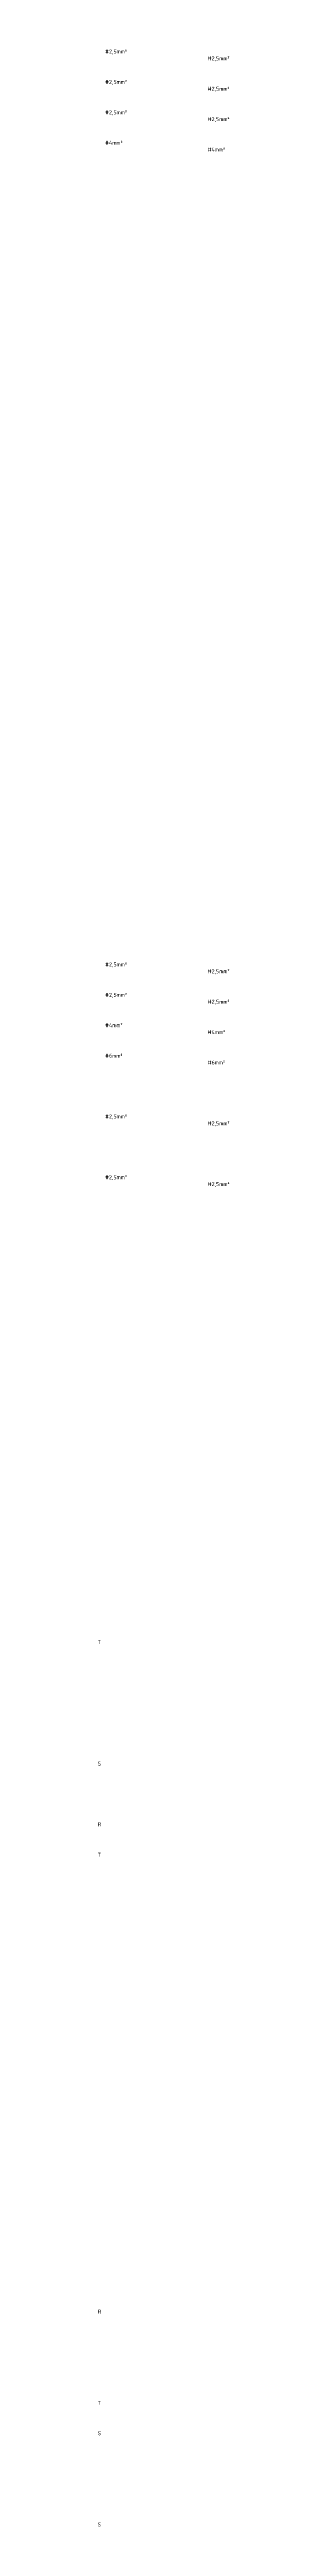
# Model space of a CAD drawing. Header units: metres. Extents: x -45255 to -45148, y 56380 to 56447.
# Drawn here: x -45150.9 to -45147.6, y 56379.6 to 56444.1 of the extents above.
import ezdxf

# ---------------------------------------------------------------- set-up
doc = ezdxf.new("R2010")
doc.units = ezdxf.units.M
doc.layers.add('UNIFILAR - TEXTO', color=4, linetype='Continuous')
doc.styles.get("Standard").update_dxf_attribs({"font": 'ISOCP'})

msp = doc.modelspace()

# ---------------------------------------------------------------- texts
at = {"layer": 'UNIFILAR - TEXTO', "attachment_point": 1}
for s, width, insert, char_height in [('#2,5mm²', 0.55906, (-45150.69, 56444.057), 0.1021), ('#2,5mm²', 0.55906, (-45148.03, 56443.879), 0.1021), ('#2,5mm²', 0.55906, (-45150.69, 56443.266), 0.1021), ('#2,5mm²', 0.55906, (-45148.03, 56443.089), 0.1021), ('#2,5mm²', 0.55906, (-45150.69, 56442.476), 0.1021), ('#2,5mm²', 0.55906, (-45148.03, 56442.298), 0.1021), ('#4mm²', 0.55906, (-45150.69, 56441.685), 0.1021), ('#4mm²', 0.55906, (-45148.03, 56441.507), 0.1021), ('#2,5mm²', 0.55906, (-45150.69, 56420.313), 0.1021), ('#2,5mm²', 0.55906, (-45148.03, 56420.135), 0.1021), ('#2,5mm²', 0.55906, (-45150.69, 56419.522), 0.1021), ('#2,5mm²', 0.55906, (-45148.03, 56419.344), 0.1021), ('#4mm²', 0.55906, (-45150.69, 56418.731), 0.1021), ('#4mm²', 0.55906, (-45148.03, 56418.554), 0.1021), ('#6mm²', 0.55906, (-45150.69, 56417.941), 0.1021), ('#6mm²', 0.55906, (-45148.03, 56417.763), 0.1021), ('#2,5mm²', 0.55906, (-45150.69, 56416.359), 0.1021), ('#2,5mm²', 0.55906, (-45148.03, 56416.181), 0.1021), ('#2,5mm²', 0.55906, (-45150.69, 56414.778), 0.1021), ('#2,5mm²', 0.55906, (-45148.03, 56414.6), 0.1021), ('T', 0.11043, (-45150.881, 56402.692), 0.102), ('S', 0.11043, (-45150.881, 56399.529), 0.102), ('R', 0.11043, (-45150.881, 56397.948), 0.102), ('T', 0.11043, (-45150.881, 56397.157), 0.102), ('R', 0.11043, (-45150.881, 56385.274), 0.102), ('T', 0.11043, (-45150.881, 56382.902), 0.102), ('S', 0.11043, (-45150.881, 56382.111), 0.102), ('S', 0.11043, (-45150.881, 56379.739), 0.102)]:
    msp.add_mtext_dynamic_manual_height_columns(s, width=width, gutter_width=0.0182, heights=[0], dxfattribs=dict(at, insert=insert, char_height=char_height))

doc.saveas('drawing.dxf')
